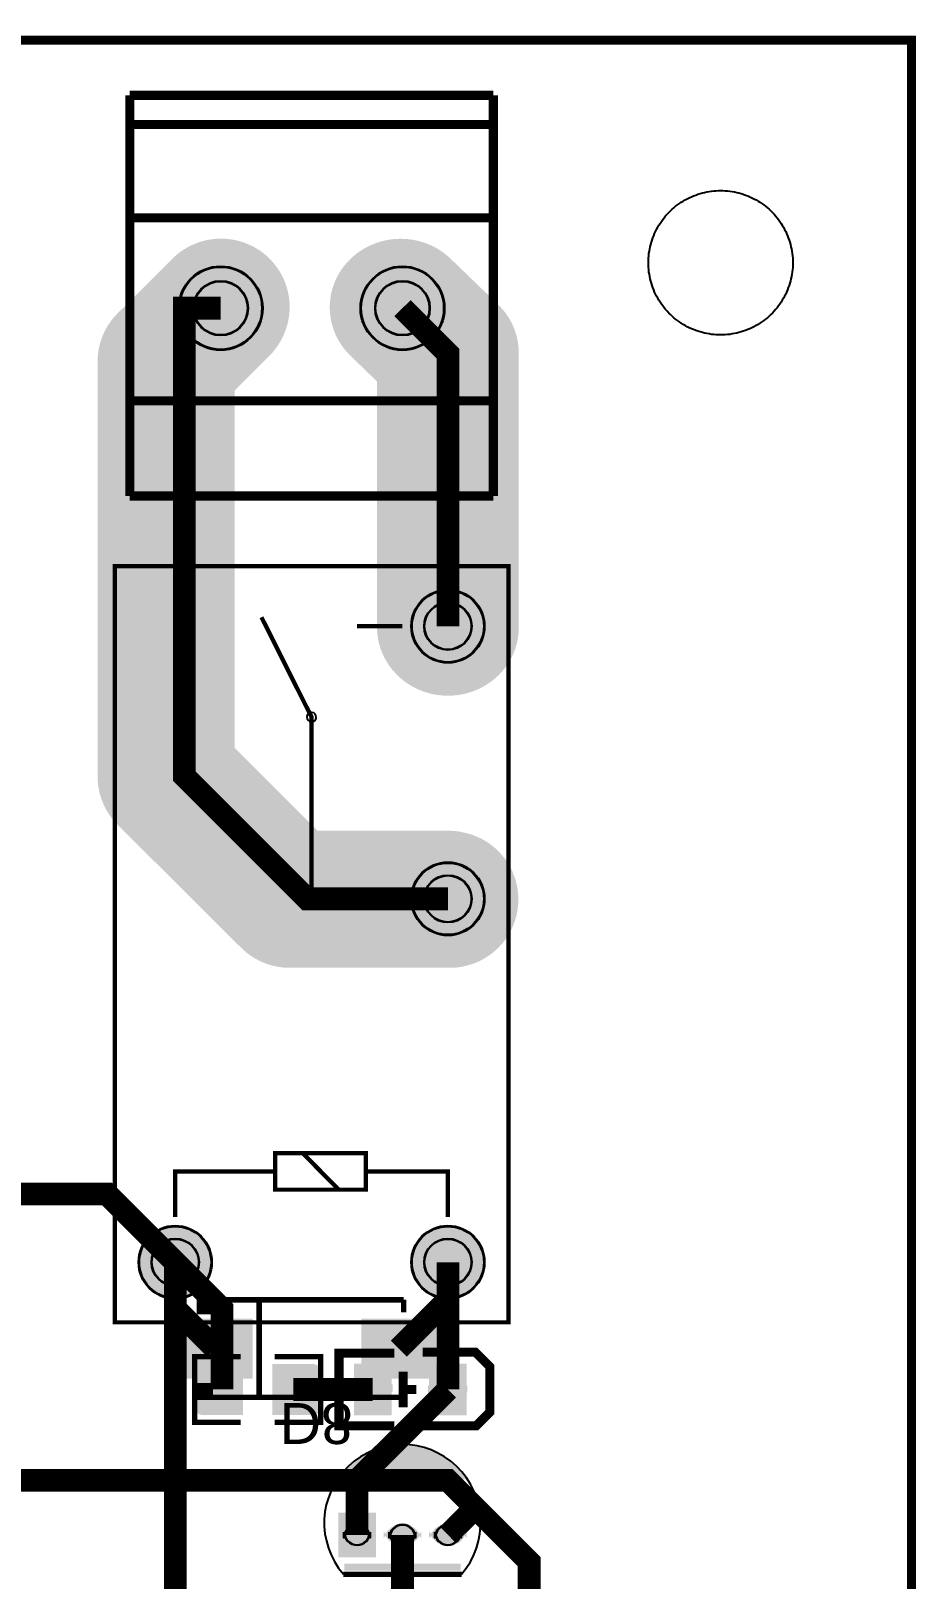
# Model space of a CAD drawing. Extents: x 165 to 5832, y -705 to 3005.
# Drawn here: x 4691 to 5665, y 1301 to 3005 of the extents above; entities that cross this region are included whole.
import ezdxf

# ---------------------------------------------------------------- set-up
doc = ezdxf.new("R2010")
doc.units = 9
for name, color, linetype, true_color in [('BoardOutLine', 7, 'Continuous', 0xff00ff), ('BottomLayer', 7, 'Continuous', 0x0000ff), ('BottomPasteMaskLayer', 7, 'Continuous', 0x800000), ('BottomSilkLayer', 7, 'Continuous', 0x66cc33), ('BottomSolderMaskLayer', 7, 'Continuous', 0xaa00ff), ('Document', 7, 'Continuous', 0xffffff), ('Multi-Layer', 7, 'Continuous', 0xc0c0c0), ('TopLayer', 7, 'Continuous', 0xff0000), ('TopPasteMaskLayer', 7, 'Continuous', 0x808080), ('TopSilkLayer', 7, 'Continuous', 0xffcc00), ('TopSolderMaskLayer', 7, 'Continuous', 0x800080)]:
    doc.layers.add(name, color=color, linetype=linetype, true_color=true_color)
doc.styles.get("Standard").update_dxf_attribs({"font": 'arial.ttf'})

msp = doc.modelspace()

# ---------------------------------------------------------------- hatches: boundary and pattern name
at = {"layer": 'BottomLayer'}
for points in [[(5150, 1975), (4975, 1975), (4972.5, 1975), (4970.1, 1975.2), (4967.6, 1975.4), (4965.2, 1975.6), (4962.8, 1976), (4960.4, 1976.4), (4958, 1977), (4955.6, 1977.6), (4953.2, 1978.2), (4950.9, 1979), (4948.6, 1979.8), (4946.3, 1980.7), (4944, 1981.7), (4941.8, 1982.7), (4939.6, 1983.9), (4937.5, 1985), (4935.4, 1986.3), (4933.3, 1987.6), (4931.3, 1989), (4929.3, 1990.5), (4927.4, 1992), (4925.5, 1993.6), (4923.7, 1995.3), (4922, 1997), (4787, 2132), (4785.3, 2133.7), (4783.6, 2135.5), (4782, 2137.4), (4780.5, 2139.3), (4779, 2141.3), (4777.6, 2143.3), (4776.3, 2145.4), (4775, 2147.5), (4773.9, 2149.6), (4772.7, 2151.8), (4771.7, 2154), (4770.7, 2156.3), (4769.8, 2158.6), (4769, 2160.9), (4768.2, 2163.2), (4767.6, 2165.6), (4767, 2168), (4766.4, 2170.4), (4766, 2172.8), (4765.6, 2175.2), (4765.4, 2177.6), (4765.2, 2180.1), (4765, 2182.5), (4765, 2185), (4765, 2640), (4765, 2642.5), (4765.2, 2644.9), (4765.4, 2647.4), (4765.6, 2649.8), (4766, 2652.2), (4766.4, 2654.6), (4767, 2657), (4767.6, 2659.4), (4768.2, 2661.8), (4769, 2664.1), (4769.8, 2666.4), (4770.7, 2668.7), (4771.7, 2671), (4772.7, 2673.2), (4773.9, 2675.4), (4775, 2677.5), (4776.3, 2679.6), (4777.6, 2681.7), (4779, 2683.7), (4780.5, 2685.7), (4782, 2687.6), (4783.6, 2689.5), (4785.3, 2691.3), (4787, 2693), (4847, 2753), (4848.7, 2754.7), (4850.5, 2756.4), (4852.4, 2758), (4854.3, 2759.5), (4856.3, 2761), (4858.3, 2762.4), (4860.4, 2763.7), (4862.5, 2765), (4864.6, 2766.1), (4866.8, 2767.3), (4869, 2768.3), (4871.3, 2769.3), (4873.6, 2770.2), (4875.9, 2771), (4878.2, 2771.8), (4880.6, 2772.4), (4883, 2773), (4885.4, 2773.6), (4887.8, 2774), (4890.2, 2774.4), (4892.6, 2774.6), (4895.1, 2774.8), (4897.5, 2775), (4900, 2775), (4902.5, 2775), (4904.9, 2774.8), (4907.4, 2774.6), (4909.8, 2774.4), (4912.2, 2774), (4914.6, 2773.6), (4917, 2773), (4919.4, 2772.4), (4921.8, 2771.8), (4924.1, 2771), (4926.4, 2770.2), (4928.7, 2769.3), (4931, 2768.3), (4933.2, 2767.3), (4935.4, 2766.1), (4937.5, 2765), (4939.6, 2763.7), (4941.7, 2762.4), (4943.7, 2761), (4945.7, 2759.5), (4947.6, 2758), (4949.5, 2756.4), (4951.3, 2754.7), (4953, 2753), (4954.7, 2751.3), (4956.4, 2749.5), (4958, 2747.6), (4959.5, 2745.7), (4961, 2743.7), (4962.4, 2741.7), (4963.7, 2739.6), (4965, 2737.5), (4966.1, 2735.4), (4967.3, 2733.2), (4968.3, 2731), (4969.3, 2728.7), (4970.2, 2726.4), (4971, 2724.1), (4971.8, 2721.8), (4972.4, 2719.4), (4973, 2717), (4973.6, 2714.6), (4974, 2712.2), (4974.4, 2709.8), (4974.6, 2707.4), (4974.8, 2704.9), (4975, 2702.5), (4975, 2700), (4975, 2697.5), (4974.8, 2695.1), (4974.6, 2692.6), (4974.4, 2690.2), (4974, 2687.8), (4973.6, 2685.4), (4973, 2683), (4972.4, 2680.6), (4971.8, 2678.2), (4971, 2675.9), (4970.2, 2673.6), (4969.3, 2671.3), (4968.3, 2669), (4967.3, 2666.8), (4966.1, 2664.6), (4965, 2662.5), (4963.7, 2660.4), (4962.4, 2658.3), (4961, 2656.3), (4959.5, 2654.3), (4958, 2652.4), (4956.4, 2650.5), (4954.7, 2648.7), (4953, 2647), (4915, 2608.9), (4915, 2216.1), (5006.1, 2125), (5150, 2125), (5152.5, 2125), (5154.9, 2124.8), (5157.4, 2124.6), (5159.8, 2124.4), (5162.2, 2124), (5164.6, 2123.6), (5167, 2123), (5169.4, 2122.4), (5171.8, 2121.8), (5174.1, 2121), (5176.4, 2120.2), (5178.7, 2119.3), (5181, 2118.3), (5183.2, 2117.3), (5185.4, 2116.1), (5187.5, 2115), (5189.6, 2113.7), (5191.7, 2112.4), (5193.7, 2111), (5195.7, 2109.5), (5197.6, 2108), (5199.5, 2106.4), (5201.3, 2104.7), (5203, 2103), (5204.7, 2101.3), (5206.4, 2099.5), (5208, 2097.6), (5209.5, 2095.7), (5211, 2093.7), (5212.4, 2091.7), (5213.7, 2089.6), (5215, 2087.5), (5216.1, 2085.4), (5217.3, 2083.2), (5218.3, 2081), (5219.3, 2078.7), (5220.2, 2076.4), (5221, 2074.1), (5221.8, 2071.8), (5222.4, 2069.4), (5223, 2067), (5223.6, 2064.6), (5224, 2062.2), (5224.4, 2059.8), (5224.6, 2057.4), (5224.8, 2054.9), (5225, 2052.5), (5225, 2050), (5225, 2047.5), (5224.8, 2045.1), (5224.6, 2042.6), (5224.4, 2040.2), (5224, 2037.8), (5223.6, 2035.4), (5223, 2033), (5222.4, 2030.6), (5221.8, 2028.2), (5221, 2025.9), (5220.2, 2023.6), (5219.3, 2021.3), (5218.3, 2019), (5217.3, 2016.8), (5216.1, 2014.6), (5215, 2012.5), (5213.7, 2010.4), (5212.4, 2008.3), (5211, 2006.3), (5209.5, 2004.3), (5208, 2002.4), (5206.4, 2000.5), (5204.7, 1998.7), (5203, 1997), (5201.3, 1995.3), (5199.5, 1993.6), (5197.6, 1992), (5195.7, 1990.5), (5193.7, 1989), (5191.7, 1987.6), (5189.6, 1986.3), (5187.5, 1985), (5185.4, 1983.9), (5183.2, 1982.7), (5181, 1981.7), (5178.7, 1980.7), (5176.4, 1979.8), (5174.1, 1979), (5171.8, 1978.2), (5169.4, 1977.6), (5167, 1977), (5164.6, 1976.4), (5162.2, 1976), (5159.8, 1975.6), (5157.4, 1975.4), (5154.9, 1975.2), (5152.5, 1975), (5150, 1975)], [(5075, 2350), (5075, 2618.9), (5047, 2647), (5045.3, 2648.7), (5043.6, 2650.5), (5042, 2652.4), (5040.5, 2654.3), (5039, 2656.3), (5037.6, 2658.3), (5036.3, 2660.4), (5035, 2662.5), (5033.9, 2664.6), (5032.7, 2666.8), (5031.7, 2669), (5030.7, 2671.3), (5029.8, 2673.6), (5029, 2675.9), (5028.2, 2678.2), (5027.6, 2680.6), (5027, 2683), (5026.4, 2685.4), (5026, 2687.8), (5025.6, 2690.2), (5025.4, 2692.6), (5025.2, 2695.1), (5025, 2697.5), (5025, 2700), (5025, 2702.5), (5025.2, 2704.9), (5025.4, 2707.4), (5025.6, 2709.8), (5026, 2712.2), (5026.4, 2714.6), (5027, 2717), (5027.6, 2719.4), (5028.2, 2721.8), (5029, 2724.1), (5029.8, 2726.4), (5030.7, 2728.7), (5031.7, 2731), (5032.7, 2733.2), (5033.9, 2735.4), (5035, 2737.5), (5036.3, 2739.6), (5037.6, 2741.7), (5039, 2743.7), (5040.5, 2745.7), (5042, 2747.6), (5043.6, 2749.5), (5045.3, 2751.3), (5047, 2753), (5048.7, 2754.7), (5050.5, 2756.4), (5052.4, 2758), (5054.3, 2759.5), (5056.3, 2761), (5058.3, 2762.4), (5060.4, 2763.7), (5062.5, 2765), (5064.6, 2766.1), (5066.8, 2767.3), (5069, 2768.3), (5071.3, 2769.3), (5073.6, 2770.2), (5075.9, 2771), (5078.2, 2771.8), (5080.6, 2772.4), (5083, 2773), (5085.4, 2773.6), (5087.8, 2774), (5090.2, 2774.4), (5092.6, 2774.6), (5095.1, 2774.8), (5097.5, 2775), (5100, 2775), (5102.4, 2775), (5104.9, 2774.8), (5107.3, 2774.6), (5109.8, 2774.4), (5112.2, 2774), (5114.6, 2773.6), (5117, 2773), (5119.4, 2772.4), (5121.8, 2771.8), (5124.1, 2771), (5126.4, 2770.2), (5128.7, 2769.3), (5130.9, 2768.3), (5133.2, 2767.3), (5135.3, 2766.1), (5137.5, 2765), (5139.6, 2763.7), (5141.7, 2762.4), (5143.7, 2761), (5145.7, 2759.5), (5147.6, 2758), (5149.4, 2756.4), (5151.3, 2754.7), (5153, 2753), (5203, 2703), (5204.7, 2701.3), (5206.4, 2699.4), (5208, 2697.6), (5209.5, 2695.7), (5211, 2693.7), (5212.4, 2691.7), (5213.7, 2689.6), (5215, 2687.5), (5216.1, 2685.3), (5217.3, 2683.2), (5218.3, 2680.9), (5219.3, 2678.7), (5220.2, 2676.4), (5221, 2674.1), (5221.8, 2671.8), (5222.4, 2669.4), (5223, 2667), (5223.6, 2664.6), (5224, 2662.2), (5224.4, 2659.8), (5224.6, 2657.3), (5224.8, 2654.9), (5225, 2652.4), (5225, 2650), (5225, 2350), (5225, 2347.5), (5224.8, 2345.1), (5224.6, 2342.6), (5224.4, 2340.2), (5224, 2337.8), (5223.6, 2335.4), (5223, 2333), (5222.4, 2330.6), (5221.8, 2328.2), (5221, 2325.9), (5220.2, 2323.6), (5219.3, 2321.3), (5218.3, 2319), (5217.3, 2316.8), (5216.1, 2314.6), (5215, 2312.5), (5213.7, 2310.4), (5212.4, 2308.3), (5211, 2306.3), (5209.5, 2304.3), (5208, 2302.4), (5206.4, 2300.5), (5204.7, 2298.7), (5203, 2297), (5201.3, 2295.3), (5199.5, 2293.6), (5197.6, 2292), (5195.7, 2290.5), (5193.7, 2289), (5191.7, 2287.6), (5189.6, 2286.3), (5187.5, 2285), (5185.4, 2283.9), (5183.2, 2282.7), (5181, 2281.7), (5178.7, 2280.7), (5176.4, 2279.8), (5174.1, 2279), (5171.8, 2278.2), (5169.4, 2277.6), (5167, 2277), (5164.6, 2276.4), (5162.2, 2276), (5159.8, 2275.6), (5157.4, 2275.4), (5154.9, 2275.2), (5152.5, 2275), (5150, 2275), (5147.5, 2275), (5145.1, 2275.2), (5142.6, 2275.4), (5140.2, 2275.6), (5137.8, 2276), (5135.4, 2276.4), (5133, 2277), (5130.6, 2277.6), (5128.2, 2278.2), (5125.9, 2279), (5123.6, 2279.8), (5121.3, 2280.7), (5119, 2281.7), (5116.8, 2282.7), (5114.6, 2283.9), (5112.5, 2285), (5110.4, 2286.3), (5108.3, 2287.6), (5106.3, 2289), (5104.3, 2290.5), (5102.4, 2292), (5100.5, 2293.6), (5098.7, 2295.3), (5097, 2297), (5095.3, 2298.7), (5093.6, 2300.5), (5092, 2302.4), (5090.5, 2304.3), (5089, 2306.3), (5087.6, 2308.3), (5086.3, 2310.4), (5085, 2312.5), (5083.9, 2314.6), (5082.7, 2316.8), (5081.7, 2319), (5080.7, 2321.3), (5079.8, 2323.6), (5079, 2325.9), (5078.2, 2328.2), (5077.6, 2330.6), (5077, 2333), (5076.4, 2335.4), (5076, 2337.8), (5075.6, 2340.2), (5075.4, 2342.6), (5075.2, 2345.1), (5075, 2347.5), (5075, 2350)], [(4853.7, 1523.1), (4853.7, 1586.9), (4934.3, 1586.9), (4934.3, 1523.1)], [(5136.3, 1523.1), (5136.3, 1586.9), (5055.7, 1586.9), (5055.7, 1523.1)]]:
    msp.add_hatch(color=256, dxfattribs=at).paths.add_polyline_path(points)
at = {"layer": 'BottomPasteMaskLayer'}
for points in [[(5150, 1975), (4975, 1975), (4972.5, 1975), (4970.1, 1975.2), (4967.6, 1975.4), (4965.2, 1975.6), (4962.8, 1976), (4960.4, 1976.4), (4958, 1977), (4955.6, 1977.6), (4953.2, 1978.2), (4950.9, 1979), (4948.6, 1979.8), (4946.3, 1980.7), (4944, 1981.7), (4941.8, 1982.7), (4939.6, 1983.9), (4937.5, 1985), (4935.4, 1986.3), (4933.3, 1987.6), (4931.3, 1989), (4929.3, 1990.5), (4927.4, 1992), (4925.5, 1993.6), (4923.7, 1995.3), (4922, 1997), (4787, 2132), (4785.3, 2133.7), (4783.6, 2135.5), (4782, 2137.4), (4780.5, 2139.3), (4779, 2141.3), (4777.6, 2143.3), (4776.3, 2145.4), (4775, 2147.5), (4773.9, 2149.6), (4772.7, 2151.8), (4771.7, 2154), (4770.7, 2156.3), (4769.8, 2158.6), (4769, 2160.9), (4768.2, 2163.2), (4767.6, 2165.6), (4767, 2168), (4766.4, 2170.4), (4766, 2172.8), (4765.6, 2175.2), (4765.4, 2177.6), (4765.2, 2180.1), (4765, 2182.5), (4765, 2185), (4765, 2640), (4765, 2642.5), (4765.2, 2644.9), (4765.4, 2647.4), (4765.6, 2649.8), (4766, 2652.2), (4766.4, 2654.6), (4767, 2657), (4767.6, 2659.4), (4768.2, 2661.8), (4769, 2664.1), (4769.8, 2666.4), (4770.7, 2668.7), (4771.7, 2671), (4772.7, 2673.2), (4773.9, 2675.4), (4775, 2677.5), (4776.3, 2679.6), (4777.6, 2681.7), (4779, 2683.7), (4780.5, 2685.7), (4782, 2687.6), (4783.6, 2689.5), (4785.3, 2691.3), (4787, 2693), (4847, 2753), (4848.7, 2754.7), (4850.5, 2756.4), (4852.4, 2758), (4854.3, 2759.5), (4856.3, 2761), (4858.3, 2762.4), (4860.4, 2763.7), (4862.5, 2765), (4864.6, 2766.1), (4866.8, 2767.3), (4869, 2768.3), (4871.3, 2769.3), (4873.6, 2770.2), (4875.9, 2771), (4878.2, 2771.8), (4880.6, 2772.4), (4883, 2773), (4885.4, 2773.6), (4887.8, 2774), (4890.2, 2774.4), (4892.6, 2774.6), (4895.1, 2774.8), (4897.5, 2775), (4900, 2775), (4902.5, 2775), (4904.9, 2774.8), (4907.4, 2774.6), (4909.8, 2774.4), (4912.2, 2774), (4914.6, 2773.6), (4917, 2773), (4919.4, 2772.4), (4921.8, 2771.8), (4924.1, 2771), (4926.4, 2770.2), (4928.7, 2769.3), (4931, 2768.3), (4933.2, 2767.3), (4935.4, 2766.1), (4937.5, 2765), (4939.6, 2763.7), (4941.7, 2762.4), (4943.7, 2761), (4945.7, 2759.5), (4947.6, 2758), (4949.5, 2756.4), (4951.3, 2754.7), (4953, 2753), (4954.7, 2751.3), (4956.4, 2749.5), (4958, 2747.6), (4959.5, 2745.7), (4961, 2743.7), (4962.4, 2741.7), (4963.7, 2739.6), (4965, 2737.5), (4966.1, 2735.4), (4967.3, 2733.2), (4968.3, 2731), (4969.3, 2728.7), (4970.2, 2726.4), (4971, 2724.1), (4971.8, 2721.8), (4972.4, 2719.4), (4973, 2717), (4973.6, 2714.6), (4974, 2712.2), (4974.4, 2709.8), (4974.6, 2707.4), (4974.8, 2704.9), (4975, 2702.5), (4975, 2700), (4975, 2697.5), (4974.8, 2695.1), (4974.6, 2692.6), (4974.4, 2690.2), (4974, 2687.8), (4973.6, 2685.4), (4973, 2683), (4972.4, 2680.6), (4971.8, 2678.2), (4971, 2675.9), (4970.2, 2673.6), (4969.3, 2671.3), (4968.3, 2669), (4967.3, 2666.8), (4966.1, 2664.6), (4965, 2662.5), (4963.7, 2660.4), (4962.4, 2658.3), (4961, 2656.3), (4959.5, 2654.3), (4958, 2652.4), (4956.4, 2650.5), (4954.7, 2648.7), (4953, 2647), (4915, 2608.9), (4915, 2216.1), (5006.1, 2125), (5150, 2125), (5152.5, 2125), (5154.9, 2124.8), (5157.4, 2124.6), (5159.8, 2124.4), (5162.2, 2124), (5164.6, 2123.6), (5167, 2123), (5169.4, 2122.4), (5171.8, 2121.8), (5174.1, 2121), (5176.4, 2120.2), (5178.7, 2119.3), (5181, 2118.3), (5183.2, 2117.3), (5185.4, 2116.1), (5187.5, 2115), (5189.6, 2113.7), (5191.7, 2112.4), (5193.7, 2111), (5195.7, 2109.5), (5197.6, 2108), (5199.5, 2106.4), (5201.3, 2104.7), (5203, 2103), (5204.7, 2101.3), (5206.4, 2099.5), (5208, 2097.6), (5209.5, 2095.7), (5211, 2093.7), (5212.4, 2091.7), (5213.7, 2089.6), (5215, 2087.5), (5216.1, 2085.4), (5217.3, 2083.2), (5218.3, 2081), (5219.3, 2078.7), (5220.2, 2076.4), (5221, 2074.1), (5221.8, 2071.8), (5222.4, 2069.4), (5223, 2067), (5223.6, 2064.6), (5224, 2062.2), (5224.4, 2059.8), (5224.6, 2057.4), (5224.8, 2054.9), (5225, 2052.5), (5225, 2050), (5225, 2047.5), (5224.8, 2045.1), (5224.6, 2042.6), (5224.4, 2040.2), (5224, 2037.8), (5223.6, 2035.4), (5223, 2033), (5222.4, 2030.6), (5221.8, 2028.2), (5221, 2025.9), (5220.2, 2023.6), (5219.3, 2021.3), (5218.3, 2019), (5217.3, 2016.8), (5216.1, 2014.6), (5215, 2012.5), (5213.7, 2010.4), (5212.4, 2008.3), (5211, 2006.3), (5209.5, 2004.3), (5208, 2002.4), (5206.4, 2000.5), (5204.7, 1998.7), (5203, 1997), (5201.3, 1995.3), (5199.5, 1993.6), (5197.6, 1992), (5195.7, 1990.5), (5193.7, 1989), (5191.7, 1987.6), (5189.6, 1986.3), (5187.5, 1985), (5185.4, 1983.9), (5183.2, 1982.7), (5181, 1981.7), (5178.7, 1980.7), (5176.4, 1979.8), (5174.1, 1979), (5171.8, 1978.2), (5169.4, 1977.6), (5167, 1977), (5164.6, 1976.4), (5162.2, 1976), (5159.8, 1975.6), (5157.4, 1975.4), (5154.9, 1975.2), (5152.5, 1975), (5150, 1975)], [(5075, 2350), (5075, 2618.9), (5047, 2647), (5045.3, 2648.7), (5043.6, 2650.5), (5042, 2652.4), (5040.5, 2654.3), (5039, 2656.3), (5037.6, 2658.3), (5036.3, 2660.4), (5035, 2662.5), (5033.9, 2664.6), (5032.7, 2666.8), (5031.7, 2669), (5030.7, 2671.3), (5029.8, 2673.6), (5029, 2675.9), (5028.2, 2678.2), (5027.6, 2680.6), (5027, 2683), (5026.4, 2685.4), (5026, 2687.8), (5025.6, 2690.2), (5025.4, 2692.6), (5025.2, 2695.1), (5025, 2697.5), (5025, 2700), (5025, 2702.5), (5025.2, 2704.9), (5025.4, 2707.4), (5025.6, 2709.8), (5026, 2712.2), (5026.4, 2714.6), (5027, 2717), (5027.6, 2719.4), (5028.2, 2721.8), (5029, 2724.1), (5029.8, 2726.4), (5030.7, 2728.7), (5031.7, 2731), (5032.7, 2733.2), (5033.9, 2735.4), (5035, 2737.5), (5036.3, 2739.6), (5037.6, 2741.7), (5039, 2743.7), (5040.5, 2745.7), (5042, 2747.6), (5043.6, 2749.5), (5045.3, 2751.3), (5047, 2753), (5048.7, 2754.7), (5050.5, 2756.4), (5052.4, 2758), (5054.3, 2759.5), (5056.3, 2761), (5058.3, 2762.4), (5060.4, 2763.7), (5062.5, 2765), (5064.6, 2766.1), (5066.8, 2767.3), (5069, 2768.3), (5071.3, 2769.3), (5073.6, 2770.2), (5075.9, 2771), (5078.2, 2771.8), (5080.6, 2772.4), (5083, 2773), (5085.4, 2773.6), (5087.8, 2774), (5090.2, 2774.4), (5092.6, 2774.6), (5095.1, 2774.8), (5097.5, 2775), (5100, 2775), (5102.4, 2775), (5104.9, 2774.8), (5107.3, 2774.6), (5109.8, 2774.4), (5112.2, 2774), (5114.6, 2773.6), (5117, 2773), (5119.4, 2772.4), (5121.8, 2771.8), (5124.1, 2771), (5126.4, 2770.2), (5128.7, 2769.3), (5130.9, 2768.3), (5133.2, 2767.3), (5135.3, 2766.1), (5137.5, 2765), (5139.6, 2763.7), (5141.7, 2762.4), (5143.7, 2761), (5145.7, 2759.5), (5147.6, 2758), (5149.4, 2756.4), (5151.3, 2754.7), (5153, 2753), (5203, 2703), (5204.7, 2701.3), (5206.4, 2699.4), (5208, 2697.6), (5209.5, 2695.7), (5211, 2693.7), (5212.4, 2691.7), (5213.7, 2689.6), (5215, 2687.5), (5216.1, 2685.3), (5217.3, 2683.2), (5218.3, 2680.9), (5219.3, 2678.7), (5220.2, 2676.4), (5221, 2674.1), (5221.8, 2671.8), (5222.4, 2669.4), (5223, 2667), (5223.6, 2664.6), (5224, 2662.2), (5224.4, 2659.8), (5224.6, 2657.3), (5224.8, 2654.9), (5225, 2652.4), (5225, 2650), (5225, 2350), (5225, 2347.5), (5224.8, 2345.1), (5224.6, 2342.6), (5224.4, 2340.2), (5224, 2337.8), (5223.6, 2335.4), (5223, 2333), (5222.4, 2330.6), (5221.8, 2328.2), (5221, 2325.9), (5220.2, 2323.6), (5219.3, 2321.3), (5218.3, 2319), (5217.3, 2316.8), (5216.1, 2314.6), (5215, 2312.5), (5213.7, 2310.4), (5212.4, 2308.3), (5211, 2306.3), (5209.5, 2304.3), (5208, 2302.4), (5206.4, 2300.5), (5204.7, 2298.7), (5203, 2297), (5201.3, 2295.3), (5199.5, 2293.6), (5197.6, 2292), (5195.7, 2290.5), (5193.7, 2289), (5191.7, 2287.6), (5189.6, 2286.3), (5187.5, 2285), (5185.4, 2283.9), (5183.2, 2282.7), (5181, 2281.7), (5178.7, 2280.7), (5176.4, 2279.8), (5174.1, 2279), (5171.8, 2278.2), (5169.4, 2277.6), (5167, 2277), (5164.6, 2276.4), (5162.2, 2276), (5159.8, 2275.6), (5157.4, 2275.4), (5154.9, 2275.2), (5152.5, 2275), (5150, 2275), (5147.5, 2275), (5145.1, 2275.2), (5142.6, 2275.4), (5140.2, 2275.6), (5137.8, 2276), (5135.4, 2276.4), (5133, 2277), (5130.6, 2277.6), (5128.2, 2278.2), (5125.9, 2279), (5123.6, 2279.8), (5121.3, 2280.7), (5119, 2281.7), (5116.8, 2282.7), (5114.6, 2283.9), (5112.5, 2285), (5110.4, 2286.3), (5108.3, 2287.6), (5106.3, 2289), (5104.3, 2290.5), (5102.4, 2292), (5100.5, 2293.6), (5098.7, 2295.3), (5097, 2297), (5095.3, 2298.7), (5093.6, 2300.5), (5092, 2302.4), (5090.5, 2304.3), (5089, 2306.3), (5087.6, 2308.3), (5086.3, 2310.4), (5085, 2312.5), (5083.9, 2314.6), (5082.7, 2316.8), (5081.7, 2319), (5080.7, 2321.3), (5079.8, 2323.6), (5079, 2325.9), (5078.2, 2328.2), (5077.6, 2330.6), (5077, 2333), (5076.4, 2335.4), (5076, 2337.8), (5075.6, 2340.2), (5075.4, 2342.6), (5075.2, 2345.1), (5075, 2347.5), (5075, 2350)], [(4853.7, 1523.1), (4853.7, 1586.9), (4934.3, 1586.9), (4934.3, 1523.1)], [(5136.3, 1523.1), (5136.3, 1586.9), (5055.7, 1586.9), (5055.7, 1523.1)]]:
    msp.add_hatch(color=256, dxfattribs=at).paths.add_polyline_path(points)
at = {"layer": 'BottomSilkLayer'}
for points in [[(4891.7, 1611.7), (4891.7, 1592.9), (4873.7, 1592.9), (4873.7, 1611.7)], [(4891.7, 1498.3), (4891.7, 1517.1), (4873.7, 1517.1), (4873.7, 1498.3)]]:
    msp.add_hatch(color=256, dxfattribs=at).paths.add_polyline_path(points)
at = {"layer": 'BottomSolderMaskLayer'}
for points in [[(5152, 1974.1), (4975.9, 1974.1), (4973.4, 1974.1), (4970.9, 1974.2), (4968.5, 1974.4), (4966, 1974.7), (4963.6, 1975.1), (4961.1, 1975.5), (4958.7, 1976.1), (4956.3, 1976.7), (4954, 1977.3), (4951.6, 1978.1), (4949.3, 1978.9), (4947, 1979.8), (4944.7, 1980.8), (4942.5, 1981.8), (4940.3, 1983), (4938.1, 1984.2), (4936, 1985.4), (4933.9, 1986.8), (4931.9, 1988.2), (4929.9, 1989.6), (4928, 1991.2), (4926.1, 1992.8), (4924.3, 1994.4), (4922.5, 1996.1), (4786.6, 2131.5), (4784.9, 2133.3), (4783.2, 2135.1), (4781.6, 2137), (4780.1, 2138.9), (4778.6, 2140.9), (4777.2, 2142.9), (4775.9, 2145), (4774.6, 2147.1), (4773.4, 2149.3), (4772.3, 2151.5), (4771.2, 2153.7), (4770.3, 2155.9), (4769.4, 2158.2), (4768.5, 2160.6), (4767.8, 2162.9), (4767.1, 2165.3), (4766.5, 2167.6), (4766, 2170.1), (4765.5, 2172.5), (4765.2, 2174.9), (4764.9, 2177.4), (4764.7, 2179.8), (4764.6, 2182.3), (4764.5, 2184.7), (4764.5, 2641.1), (4764.6, 2643.6), (4764.7, 2646.1), (4764.9, 2648.5), (4765.2, 2651), (4765.5, 2653.4), (4766, 2655.8), (4766.5, 2658.2), (4767.1, 2660.6), (4767.8, 2663), (4768.5, 2665.3), (4769.4, 2667.6), (4770.3, 2669.9), (4771.2, 2672.2), (4772.3, 2674.4), (4773.4, 2676.6), (4774.6, 2678.7), (4775.9, 2680.9), (4777.2, 2682.9), (4778.6, 2685), (4780.1, 2686.9), (4781.6, 2688.9), (4783.2, 2690.7), (4784.9, 2692.6), (4786.6, 2694.3), (4847, 2754.5), (4848.8, 2756.2), (4850.6, 2757.9), (4852.5, 2759.5), (4854.4, 2761), (4856.4, 2762.5), (4858.5, 2763.9), (4860.5, 2765.2), (4862.6, 2766.5), (4864.8, 2767.7), (4867, 2768.8), (4869.2, 2769.8), (4871.5, 2770.8), (4873.8, 2771.7), (4876.1, 2772.6), (4878.5, 2773.3), (4880.9, 2774), (4883.2, 2774.6), (4885.7, 2775.1), (4888.1, 2775.5), (4890.5, 2775.9), (4893, 2776.2), (4895.5, 2776.4), (4897.9, 2776.5), (4900.4, 2776.5), (4902.9, 2776.5), (4905.3, 2776.4), (4907.8, 2776.2), (4910.2, 2775.9), (4912.7, 2775.5), (4915.1, 2775.1), (4917.5, 2774.6), (4919.9, 2774), (4922.3, 2773.3), (4924.7, 2772.6), (4927, 2771.7), (4929.3, 2770.8), (4931.5, 2769.8), (4933.8, 2768.8), (4936, 2767.7), (4938.1, 2766.5), (4940.2, 2765.2), (4942.3, 2763.9), (4944.4, 2762.5), (4946.3, 2761), (4948.3, 2759.5), (4950.2, 2757.9), (4952, 2756.2), (4953.8, 2754.5), (4955.5, 2752.7), (4957.1, 2750.9), (4958.7, 2749), (4960.3, 2747.1), (4961.7, 2745.1), (4963.1, 2743.1), (4964.5, 2741), (4965.8, 2738.9), (4967, 2736.8), (4968.1, 2734.6), (4969.1, 2732.4), (4970.1, 2730.1), (4971, 2727.8), (4971.9, 2725.5), (4972.6, 2723.2), (4973.3, 2720.8), (4973.9, 2718.4), (4974.4, 2716), (4974.9, 2713.6), (4975.2, 2711.1), (4975.5, 2708.7), (4975.7, 2706.2), (4975.8, 2703.8), (4975.9, 2701.3), (4975.8, 2698.9), (4975.7, 2696.4), (4975.5, 2693.9), (4975.2, 2691.5), (4974.9, 2689.1), (4974.4, 2686.6), (4973.9, 2684.2), (4973.3, 2681.8), (4972.6, 2679.5), (4971.9, 2677.1), (4971, 2674.8), (4970.1, 2672.5), (4969.1, 2670.3), (4968.1, 2668), (4967, 2665.9), (4965.8, 2663.7), (4964.5, 2661.6), (4963.1, 2659.5), (4961.7, 2657.5), (4960.3, 2655.5), (4958.7, 2653.6), (4957.1, 2651.7), (4955.5, 2649.9), (4953.8, 2648.1), (4915.5, 2610), (4915.5, 2215.9), (5007.1, 2124.5), (5152, 2124.5), (5154.5, 2124.5), (5156.9, 2124.4), (5159.4, 2124.2), (5161.9, 2123.9), (5164.3, 2123.5), (5166.7, 2123.1), (5169.1, 2122.6), (5171.5, 2122), (5173.9, 2121.3), (5176.3, 2120.6), (5178.6, 2119.7), (5180.9, 2118.8), (5183.2, 2117.8), (5185.4, 2116.8), (5187.6, 2115.7), (5189.7, 2114.5), (5191.9, 2113.2), (5193.9, 2111.9), (5196, 2110.5), (5198, 2109), (5199.9, 2107.5), (5201.8, 2105.9), (5203.6, 2104.2), (5205.4, 2102.5), (5207.1, 2100.7), (5208.8, 2098.9), (5210.4, 2097), (5211.9, 2095.1), (5213.4, 2093.1), (5214.8, 2091.1), (5216.1, 2089), (5217.4, 2086.9), (5218.6, 2084.8), (5219.7, 2082.6), (5220.8, 2080.4), (5221.7, 2078.1), (5222.6, 2075.8), (5223.5, 2073.5), (5224.2, 2071.2), (5224.9, 2068.8), (5225.5, 2066.4), (5226, 2064), (5226.5, 2061.6), (5226.8, 2059.1), (5227.1, 2056.7), (5227.3, 2054.2), (5227.4, 2051.8), (5227.5, 2049.3), (5227.4, 2046.9), (5227.3, 2044.4), (5227.1, 2041.9), (5226.8, 2039.5), (5226.5, 2037.1), (5226, 2034.6), (5225.5, 2032.2), (5224.9, 2029.8), (5224.2, 2027.5), (5223.5, 2025.1), (5222.6, 2022.8), (5221.7, 2020.5), (5220.8, 2018.3), (5219.7, 2016), (5218.6, 2013.9), (5217.4, 2011.7), (5216.1, 2009.6), (5214.8, 2007.5), (5213.4, 2005.5), (5211.9, 2003.5), (5210.4, 2001.6), (5208.8, 1999.7), (5207.1, 1997.9), (5205.4, 1996.1), (5203.6, 1994.4), (5201.8, 1992.8), (5199.9, 1991.2), (5198, 1989.6), (5196, 1988.2), (5193.9, 1986.8), (5191.9, 1985.4), (5189.7, 1984.2), (5187.6, 1983), (5185.4, 1981.8), (5183.2, 1980.8), (5180.9, 1979.8), (5178.6, 1978.9), (5176.3, 1978.1), (5173.9, 1977.3), (5171.5, 1976.7), (5169.1, 1976.1), (5166.7, 1975.5), (5164.3, 1975.1), (5161.9, 1974.7), (5159.4, 1974.4), (5156.9, 1974.2), (5154.5, 1974.1), (5152, 1974.1)], [(5072, 2348.9), (5072, 2619.4), (5042.8, 2647.6), (5041.1, 2649.4), (5039.4, 2651.2), (5037.7, 2653.1), (5036.1, 2655), (5034.6, 2657), (5033.1, 2659), (5031.8, 2661.1), (5030.4, 2663.2), (5029.2, 2665.4), (5028, 2667.6), (5026.9, 2669.8), (5025.9, 2672.1), (5025, 2674.4), (5024.1, 2676.7), (5023.4, 2679), (5022.7, 2681.4), (5022, 2683.8), (5021.5, 2686.2), (5021, 2688.7), (5020.7, 2691.1), (5020.4, 2693.5), (5020.2, 2696), (5020, 2698.5), (5020, 2700.9), (5020, 2703.4), (5020.2, 2705.9), (5020.4, 2708.3), (5020.7, 2710.8), (5021, 2713.2), (5021.5, 2715.7), (5022, 2718.1), (5022.7, 2720.5), (5023.4, 2722.8), (5024.1, 2725.2), (5025, 2727.5), (5025.9, 2729.8), (5026.9, 2732.1), (5028, 2734.3), (5029.2, 2736.5), (5030.4, 2738.7), (5031.8, 2740.8), (5033.1, 2742.8), (5034.6, 2744.9), (5036.1, 2746.9), (5037.7, 2748.8), (5039.4, 2750.7), (5041.1, 2752.5), (5042.8, 2754.3), (5044.7, 2756), (5046.6, 2757.7), (5048.5, 2759.2), (5050.5, 2760.8), (5052.6, 2762.3), (5054.7, 2763.7), (5056.8, 2765), (5059, 2766.3), (5061.2, 2767.5), (5063.5, 2768.6), (5065.8, 2769.6), (5068.1, 2770.6), (5070.5, 2771.5), (5072.9, 2772.4), (5075.4, 2773.1), (5077.8, 2773.8), (5080.3, 2774.4), (5082.8, 2774.9), (5085.3, 2775.4), (5087.8, 2775.7), (5090.3, 2776), (5092.9, 2776.2), (5095.4, 2776.3), (5098, 2776.4), (5100.5, 2776.3), (5103.1, 2776.2), (5105.6, 2776), (5108.2, 2775.7), (5110.7, 2775.4), (5113.2, 2774.9), (5115.7, 2774.4), (5118.2, 2773.8), (5120.6, 2773.1), (5123.1, 2772.4), (5125.5, 2771.5), (5127.8, 2770.6), (5130.2, 2769.6), (5132.5, 2768.6), (5134.8, 2767.5), (5137, 2766.3), (5139.2, 2765), (5141.3, 2763.7), (5143.4, 2762.3), (5145.5, 2760.8), (5147.5, 2759.2), (5149.4, 2757.7), (5151.3, 2756), (5153.1, 2754.3), (5205.2, 2704), (5206.9, 2702.2), (5208.6, 2700.4), (5210.3, 2698.5), (5211.9, 2696.6), (5213.4, 2694.6), (5214.9, 2692.6), (5216.2, 2690.5), (5217.5, 2688.4), (5218.8, 2686.2), (5220, 2684), (5221, 2681.8), (5222.1, 2679.5), (5223, 2677.2), (5223.9, 2674.9), (5224.6, 2672.5), (5225.3, 2670.2), (5226, 2667.8), (5226.5, 2665.4), (5227, 2662.9), (5227.3, 2660.5), (5227.6, 2658), (5227.8, 2655.6), (5228, 2653.1), (5228, 2650.7), (5228, 2348.9), (5228, 2346.5), (5227.8, 2344), (5227.6, 2341.5), (5227.3, 2339.1), (5227, 2336.7), (5226.5, 2334.2), (5226, 2331.8), (5225.3, 2329.4), (5224.6, 2327), (5223.9, 2324.7), (5223, 2322.4), (5222.1, 2320.1), (5221, 2317.8), (5220, 2315.6), (5218.8, 2313.4), (5217.5, 2311.2), (5216.2, 2309.1), (5214.9, 2307), (5213.4, 2305), (5211.9, 2303), (5210.3, 2301.1), (5208.6, 2299.2), (5206.9, 2297.4), (5205.2, 2295.6), (5203.3, 2293.9), (5201.4, 2292.2), (5199.5, 2290.6), (5197.5, 2289.1), (5195.4, 2287.6), (5193.3, 2286.2), (5191.2, 2284.9), (5189, 2283.6), (5186.8, 2282.4), (5184.5, 2281.3), (5182.2, 2280.2), (5179.8, 2279.3), (5177.5, 2278.3), (5175.1, 2277.5), (5172.6, 2276.8), (5170.2, 2276.1), (5167.7, 2275.5), (5165.2, 2275), (5162.7, 2274.5), (5160.2, 2274.2), (5157.6, 2273.9), (5155.1, 2273.7), (5152.6, 2273.6), (5150, 2273.5), (5147.4, 2273.6), (5144.9, 2273.7), (5142.4, 2273.9), (5139.8, 2274.2), (5137.3, 2274.5), (5134.8, 2275), (5132.3, 2275.5), (5129.8, 2276.1), (5127.4, 2276.8), (5124.9, 2277.5), (5122.5, 2278.3), (5120.2, 2279.3), (5117.8, 2280.2), (5115.5, 2281.3), (5113.2, 2282.4), (5111, 2283.6), (5108.8, 2284.9), (5106.7, 2286.2), (5104.6, 2287.6), (5102.5, 2289.1), (5100.5, 2290.6), (5098.6, 2292.2), (5096.7, 2293.9), (5094.8, 2295.6), (5093.1, 2297.4), (5091.4, 2299.2), (5089.7, 2301.1), (5088.1, 2303), (5086.6, 2305), (5085.1, 2307), (5083.8, 2309.1), (5082.5, 2311.2), (5081.2, 2313.4), (5080, 2315.6), (5079, 2317.8), (5077.9, 2320.1), (5077, 2322.4), (5076.1, 2324.7), (5075.4, 2327), (5074.7, 2329.4), (5074, 2331.8), (5073.5, 2334.2), (5073, 2336.7), (5072.7, 2339.1), (5072.4, 2341.5), (5072.2, 2344), (5072, 2346.5), (5072, 2348.9)], [(4853.7, 2700, 1), (4946.3, 2700, 1)], [(5053.7, 2700, 1), (5146.3, 2700, 1)], [(5109.6, 2350, 1), (5190.4, 2350, 1)], [(5109.6, 2050, 1), (5190.4, 2050, 1)], [(4809.6, 1650, 1), (4890.4, 1650, 1)], [(5109.6, 1650, 1), (5190.4, 1650, 1)], [(4852.7, 1522.1), (4852.7, 1587.9), (4935.3, 1587.9), (4935.3, 1522.1)], [(5137.3, 1522.1), (5137.3, 1587.9), (5054.7, 1587.9), (5054.7, 1522.1)], [(5029.3, 1374.6), (5070.7, 1374.6), (5070.7, 1325.4), (5029.3, 1325.4)], [(5120.7, 1354.1, -0.785398), (5079.3, 1354.1), (5079.3, 1345.9, -0.785398), (5120.7, 1345.9)], [(5170.7, 1354.1, -0.785398), (5129.3, 1354.1), (5129.3, 1345.9, -0.785398), (5170.7, 1345.9)]]:
    msp.add_hatch(color=256, dxfattribs=at).paths.add_polyline_path(points)
at = {"layer": 'Document'}
for points in [[(5079.3, 1580.3), (5079.3, 1529.7), (5071.7, 1529.7), (5071.7, 1580.3)], [(4899.3, 1558.8), (4899.3, 1551.2), (4929.7, 1551.2), (4929.7, 1558.8)], [(5090.7, 1558.8), (5090.7, 1551.2), (5060.3, 1551.2), (5060.3, 1558.8)], [(5071.6, 1531.9), (5071.6, 1488.6), (5063.7, 1488.6), (5063.7, 1531.9)], [(5089.2, 1507.7), (5045.9, 1507.7), (5045.9, 1515.5), (5089.2, 1515.5)], [(5128.1, 1514.3), (5171.4, 1514.3), (5171.4, 1506.4), (5128.1, 1506.4)], [(5171.9, 1411), (5170.3, 1413.2), (5168.7, 1415.3), (5167, 1417.4), (5165.2, 1419.4), (5163.4, 1421.4), (5161.5, 1423.3), (5159.6, 1425.1), (5157.6, 1426.9), (5155.5, 1428.6), (5153.5, 1430.3), (5151.3, 1431.9), (5149.1, 1433.4), (5146.9, 1434.9), (5144.6, 1436.3), (5142.3, 1437.6), (5139.9, 1438.9), (5137.5, 1440), (5135.1, 1441.1), (5132.6, 1442.2), (5130.1, 1443.1), (5127.6, 1444), (5125, 1444.8), (5122.5, 1445.5), (5119.9, 1446.2), (5117.3, 1446.8), (5114.6, 1447.2), (5112, 1447.6), (5109.3, 1448), (5106.7, 1448.2), (5104, 1448.4), (5101.3, 1448.5), (5098.7, 1448.5), (5096, 1448.4), (5093.3, 1448.2), (5090.7, 1448), (5088, 1447.6), (5085.4, 1447.2), (5082.7, 1446.8), (5080.1, 1446.2), (5077.5, 1445.5), (5075, 1444.8), (5072.4, 1444), (5069.9, 1443.1), (5067.4, 1442.2), (5064.9, 1441.1), (5062.5, 1440), (5060.1, 1438.9), (5057.7, 1437.6), (5055.4, 1436.3), (5053.1, 1434.9), (5050.9, 1433.4), (5048.7, 1431.9), (5046.5, 1430.3), (5044.5, 1428.6), (5042.4, 1426.9), (5040.4, 1425.1), (5038.5, 1423.3), (5036.6, 1421.4), (5034.8, 1419.4), (5033, 1417.4), (5031.3, 1415.3), (5029.7, 1413.2), (5028.1, 1411)], [(5036, 1318.5), (5036, 1310.6), (5164, 1310.6), (5164, 1318.5)]]:
    msp.add_hatch(color=256, dxfattribs=at).paths.add_polyline_path(points)
at = {"layer": 'Multi-Layer'}
for points in [[(4854.7, 2700, 1), (4945.3, 2700, 1)], [(5054.7, 2700, 1), (5145.3, 2700, 1)], [(5110.6, 2350, 1), (5189.4, 2350, 1)], [(5110.6, 2050, 1), (5189.4, 2050, 1)], [(4810.6, 1650, 1), (4889.4, 1650, 1)], [(5110.6, 1650, 1), (5189.4, 1650, 1)], [(5030.3, 1373.6), (5069.7, 1373.6), (5069.7, 1326.4), (5030.3, 1326.4)], [(5119.7, 1353.9, -0.785398), (5080.3, 1353.9), (5080.3, 1346.1, -0.785398), (5119.7, 1346.1)], [(5169.7, 1353.9, -0.785398), (5130.3, 1353.9), (5130.3, 1346.1, -0.785398), (5169.7, 1346.1)]]:
    msp.add_hatch(color=256, dxfattribs=at).paths.add_polyline_path(points)
at = {"layer": 'TopLayer'}
for points in [[(4923.6, 1537.1), (4923.6, 1482.9), (4879, 1482.9), (4879, 1537.1)], [(4957.7, 1537.1), (4957.7, 1482.9), (5002.3, 1482.9), (5002.3, 1537.1)], [(5047.6, 1537.6), (5087, 1537.6), (5087, 1482.4), (5047.6, 1482.4)], [(5130.3, 1537.6), (5169.7, 1537.6), (5169.7, 1482.4), (5130.3, 1482.4)]]:
    msp.add_hatch(color=256, dxfattribs=at).paths.add_polyline_path(points)
at = {"layer": 'TopPasteMaskLayer'}
for points in [[(4922.9, 1535.2), (4922.9, 1518.7), (4905.4, 1518.7), (4905.4, 1500.9), (4922.7, 1500.9), (4922.9, 1484.8), (4920.9, 1482.8), (4875.7, 1482.8), (4873.7, 1484.8), (4873.7, 1535.2), (4875.7, 1537.2), (4920.9, 1537.2)], [(5007.6, 1535.2), (5007.6, 1484.8), (5005.6, 1482.8), (4960.3, 1482.8), (4958.3, 1484.8), (4958.1, 1500.9), (4975.9, 1500.9), (4975.9, 1518.7), (4958.5, 1518.7), (4958.3, 1535.2), (4960.3, 1537.2), (5005.6, 1537.2)], [(5047.6, 1537.6), (5087, 1537.6), (5087, 1482.4), (5047.6, 1482.4)], [(5130.3, 1537.6), (5169.7, 1537.6), (5169.7, 1482.4), (5130.3, 1482.4)]]:
    msp.add_hatch(color=256, dxfattribs=at).paths.add_polyline_path(points)
at = {"layer": 'TopSolderMaskLayer'}
for points in [[(4853.7, 2700, 1), (4946.3, 2700, 1)], [(5053.7, 2700, 1), (5146.3, 2700, 1)], [(5109.6, 2350, 1), (5190.4, 2350, 1)], [(5109.6, 2050, 1), (5190.4, 2050, 1)], [(4809.6, 1650, 1), (4890.4, 1650, 1)], [(5109.6, 1650, 1), (5190.4, 1650, 1)], [(4924.6, 1538.1), (4924.6, 1481.9), (4878, 1481.9), (4878, 1538.1)], [(4956.7, 1538.1), (4956.7, 1481.9), (5003.3, 1481.9), (5003.3, 1538.1)], [(5046.6, 1538.5), (5088, 1538.5), (5088, 1481.5), (5046.6, 1481.5)], [(5129.3, 1538.5), (5170.7, 1538.5), (5170.7, 1481.5), (5129.3, 1481.5)], [(5029.3, 1374.6), (5070.7, 1374.6), (5070.7, 1325.4), (5029.3, 1325.4)], [(5120.7, 1354.1, -0.785398), (5079.3, 1354.1), (5079.3, 1345.9, -0.785398), (5120.7, 1345.9)], [(5170.7, 1354.1, -0.785398), (5129.3, 1354.1), (5129.3, 1345.9, -0.785398), (5170.7, 1345.9)]]:
    msp.add_hatch(color=256, dxfattribs=at).paths.add_polyline_path(points)

# ---------------------------------------------------------------- linework, layer by layer
at = {"layer": 'BoardOutLine', "const_width": 10}
msp.add_lwpolyline([(170, 2687.1), (170, 2995), (5660, 2995), (5660, -700), (170, -700), (170, 2687.1)], close=True, dxfattribs=at)
at = {"layer": 'BottomLayer', "const_width": 25}
for points in [[(4900, 2700), (4860, 2700), (4860, 2185), (4995, 2050), (5150, 2050)], [(5150, 2350), (5150, 2650), (5100, 2700)], [(4894, 1555), (4850, 1599), (4850, 1650)], [(5096, 1555), (5150, 1609), (5150, 1650)], [(5239.4, 700), (5239.4, 1320.6), (5150, 1410), (990, 1410), (935, 1355)], [(5150, 1350), (5180.2, 1379.8)]]:
    msp.add_lwpolyline(points, dxfattribs=at)
at = {"layer": 'BottomSilkLayer', "const_width": 6}
for points in [[(4888.7, 1608.7), (5101.3, 1608.7)], [(4942.3, 1501.3), (4942.3, 1608.7)], [(5101.3, 1608.7), (5101.3, 1594.9)], [(5101.3, 1501.3), (5101.3, 1515.1)], [(4888.7, 1501.3), (5101.3, 1501.3)]]:
    msp.add_lwpolyline(points, dxfattribs=at)
at = {"layer": 'BottomSolderMaskLayer'}
for points in [[(5035.5, 1353.1), (5035.5, 1346.9)], [(5064.5, 1353.1), (5064.5, 1346.9)], [(5085.5, 1353.1), (5085.5, 1346.9)], [(5114.5, 1353.1), (5114.5, 1346.9)], [(5135.5, 1353.1), (5135.5, 1346.9)], [(5164.5, 1353.1), (5164.5, 1346.9)]]:
    msp.add_lwpolyline(points, close=True, dxfattribs=at)
for centre, radius in [((4900, 2700), 46.3), ((5100, 2700), 46.3), ((4900, 2700), 30.2), ((5100, 2700), 30.2), ((5150, 2350), 40.4), ((5150, 2350), 26.2), ((5150, 2050), 40.4), ((5150, 2050), 26.2), ((4850, 1650), 40.4), ((5150, 1650), 40.4), ((4850, 1650), 26.2), ((5150, 1650), 26.2)]:
    msp.add_circle(centre, radius, dxfattribs=at)
for centre, start, end in [((5050, 1346.9), 0, 180), ((5050, 1353.1), 180, 0), ((5100, 1346.9), 0, 180), ((5100, 1353.1), 180, 0), ((5150, 1346.9), 0, 180), ((5150, 1353.1), 180, 0)]:
    msp.add_arc(centre, 14.5, start, end, dxfattribs=at)
at = {"layer": 'Multi-Layer'}
for points in [[(5370.6, 2750), (5370.6, 2752.5), (5370.7, 2755.1), (5370.9, 2757.6), (5371.2, 2760.2), (5371.6, 2762.7), (5372, 2765.2), (5372.6, 2767.7), (5373.2, 2770.1), (5373.9, 2772.6), (5374.6, 2775), (5375.5, 2777.4), (5376.4, 2779.8), (5377.4, 2782.1), (5378.4, 2784.5), (5379.6, 2786.7), (5380.8, 2789), (5382.1, 2791.2), (5383.4, 2793.3), (5384.9, 2795.4), (5386.3, 2797.5), (5387.9, 2799.5), (5389.5, 2801.5), (5391.2, 2803.4), (5392.9, 2805.3), (5394.7, 2807.1), (5396.6, 2808.8), (5398.5, 2810.5), (5400.5, 2812.1), (5402.5, 2813.7), (5404.6, 2815.1), (5406.7, 2816.6), (5408.8, 2817.9), (5411, 2819.2), (5413.3, 2820.4), (5415.5, 2821.6), (5417.8, 2822.6), (5420.2, 2823.6), (5422.6, 2824.5), (5425, 2825.4), (5427.4, 2826.1), (5429.9, 2826.8), (5432.3, 2827.4), (5434.8, 2828), (5437.3, 2828.4), (5439.8, 2828.8), (5442.4, 2829.1), (5444.9, 2829.3), (5447.5, 2829.4), (5450, 2829.4), (5452.5, 2829.4), (5455.1, 2829.3), (5457.6, 2829.1), (5460.2, 2828.8), (5462.7, 2828.4), (5465.2, 2828), (5467.7, 2827.4), (5470.1, 2826.8), (5472.6, 2826.1), (5475, 2825.4), (5477.4, 2824.5), (5479.8, 2823.6), (5482.2, 2822.6), (5484.5, 2821.6), (5486.7, 2820.4), (5489, 2819.2), (5491.2, 2817.9), (5493.3, 2816.6), (5495.4, 2815.1), (5497.5, 2813.7), (5499.5, 2812.1), (5501.5, 2810.5), (5503.4, 2808.8), (5505.3, 2807.1), (5507.1, 2805.3), (5508.8, 2803.4), (5510.5, 2801.5), (5512.1, 2799.5), (5513.7, 2797.5), (5515.1, 2795.4), (5516.6, 2793.3), (5517.9, 2791.2), (5519.2, 2789), (5520.4, 2786.7), (5521.6, 2784.5), (5522.6, 2782.1), (5523.6, 2779.8), (5524.5, 2777.4), (5525.4, 2775), (5526.1, 2772.6), (5526.8, 2770.1), (5527.4, 2767.7), (5528, 2765.2), (5528.4, 2762.7), (5528.8, 2760.2), (5529.1, 2757.6), (5529.3, 2755.1), (5529.4, 2752.5), (5529.4, 2750), (5529.4, 2747.5), (5529.3, 2744.9), (5529.1, 2742.4), (5528.8, 2739.8), (5528.4, 2737.3), (5528, 2734.8), (5527.4, 2732.3), (5526.8, 2729.9), (5526.1, 2727.4), (5525.4, 2725), (5524.5, 2722.6), (5523.6, 2720.2), (5522.6, 2717.8), (5521.6, 2715.5), (5520.4, 2713.3), (5519.2, 2711), (5517.9, 2708.8), (5516.6, 2706.7), (5515.1, 2704.6), (5513.7, 2702.5), (5512.1, 2700.5), (5510.5, 2698.5), (5508.8, 2696.6), (5507.1, 2694.7), (5505.3, 2692.9), (5503.4, 2691.2), (5501.5, 2689.5), (5499.5, 2687.9), (5497.5, 2686.3), (5495.4, 2684.9), (5493.3, 2683.4), (5491.2, 2682.1), (5489, 2680.8), (5486.7, 2679.6), (5484.5, 2678.4), (5482.2, 2677.4), (5479.8, 2676.4), (5477.4, 2675.5), (5475, 2674.6), (5472.6, 2673.9), (5470.1, 2673.2), (5467.7, 2672.6), (5465.2, 2672), (5462.7, 2671.6), (5460.2, 2671.2), (5457.6, 2670.9), (5455.1, 2670.7), (5452.5, 2670.6), (5450, 2670.6), (5447.5, 2670.6), (5444.9, 2670.7), (5442.4, 2670.9), (5439.8, 2671.2), (5437.3, 2671.6), (5434.8, 2672), (5432.3, 2672.6), (5429.9, 2673.2), (5427.4, 2673.9), (5425, 2674.6), (5422.6, 2675.5), (5420.2, 2676.4), (5417.8, 2677.4), (5415.5, 2678.4), (5413.3, 2679.6), (5411, 2680.8), (5408.8, 2682.1), (5406.7, 2683.4), (5404.6, 2684.9), (5402.5, 2686.3), (5400.5, 2687.9), (5398.5, 2689.5), (5396.6, 2691.2), (5394.7, 2692.9), (5392.9, 2694.7), (5391.2, 2696.6), (5389.5, 2698.5), (5387.9, 2700.5), (5386.3, 2702.5), (5384.9, 2704.6), (5383.4, 2706.7), (5382.1, 2708.8), (5380.8, 2711), (5379.6, 2713.3), (5378.4, 2715.5), (5377.4, 2717.8), (5376.4, 2720.2), (5375.5, 2722.6), (5374.6, 2725), (5373.9, 2727.4), (5373.2, 2729.9), (5372.6, 2732.3), (5372, 2734.8), (5371.6, 2737.3), (5371.2, 2739.8), (5370.9, 2742.4), (5370.7, 2744.9), (5370.6, 2747.5), (5370.6, 2750)], [(5036.2, 1353), (5036.2, 1347)], [(5063.8, 1353), (5063.8, 1347)], [(5086.2, 1353), (5086.2, 1347)], [(5113.8, 1353), (5113.8, 1347)], [(5136.2, 1353), (5136.2, 1347)], [(5163.8, 1353), (5163.8, 1347)]]:
    msp.add_lwpolyline(points, close=True, dxfattribs=at)
for centre, radius in [((4900, 2700), 45.3), ((5100, 2700), 45.3), ((4900, 2700), 29.5), ((5100, 2700), 29.5), ((5150, 2350), 39.4), ((5150, 2350), 25.6), ((5150, 2050), 39.4), ((5150, 2050), 25.6), ((4850, 1650), 39.4), ((5150, 1650), 39.4), ((4850, 1650), 25.6), ((5150, 1650), 25.6)]:
    msp.add_circle(centre, radius, dxfattribs=at)
for centre, start, end in [((5050, 1347), 0, 180), ((5050, 1353), 180, 0), ((5100, 1347), 0, 180), ((5100, 1353), 180, 0), ((5150, 1347), 0, 180), ((5150, 1353), 180, 0)]:
    msp.add_arc(centre, 13.8, start, end, dxfattribs=at)
at = {"layer": 'TopLayer', "const_width": 25}
for points in [[(4850, 1650), (4775, 1725), (4290, 1725), (4250, 1685), (4250, 1650)], [(4950, 1150), (4850, 1250), (4850, 1650)], [(4850, 1650), (4901.3, 1598.7), (4901.3, 1510)], [(5150, 1650), (5150, 1510)], [(4980, 1510), (5067.3, 1510)], [(5150, 1510), (5050, 1410), (5050, 1350)], [(5100, 1255), (5100, 1350)]]:
    msp.add_lwpolyline(points, dxfattribs=at)
at = {"layer": 'TopSilkLayer'}
for points, const_width in [([(5200, 2934.3), (4800, 2934.3)], 10), ([(4800, 2493.3), (4800, 2934.3)], 10), ([(5200, 2493.3), (5200, 2934.3)], 10), ([(5200, 2902.1), (4800, 2902.1)], 10), ([(5200, 2799.4), (4800, 2799.4)], 10), ([(5200, 2598.1), (4800, 2598.1)], 10), ([(5200, 2493.3), (4800, 2493.3)], 10), ([(5100, 2050), (5000, 2050), (5000, 2250), (4944.9, 2359.8)], 4.72), ([(5100, 2350), (5050, 2350)], 4.72), ([(4959.8, 1750), (4959.8, 1770.1), (5059.8, 1770.1), (5059.8, 1750), (5059.8, 1729.9), (4959.8, 1729.9), (4959.8, 1750), (4850, 1750), (4850, 1700)], 4.72), ([(5029.9, 1729.9), (4990.2, 1770.1)], 4.72), ([(5150, 1700), (5150, 1750), (5059.8, 1750)], 4.72), ([(5091.2, 1550.1), (5030.2, 1550.1), (5030.2, 1470.1), (5091.2, 1470.1)], 10), ([(5122.2, 1551), (5180.2, 1551), (5196.2, 1535.1), (5196.2, 1485.1), (5181.2, 1470.1), (5121.2, 1470.1)], 10), ([(4921.9, 1546.1), (4871.3, 1546.1), (4871.3, 1473.9), (4921.9, 1473.9)], 6), ([(4959.4, 1546.1), (5010, 1546.1), (5010, 1473.9), (4959.4, 1473.9)], 6), ([(5100.8, 1490.3), (5100.8, 1529.7)], 10), ([(5104.7, 1510), (5115.3, 1510)], 10), ([(5035, 1306.7), (5165, 1306.7)], 5.98)]:
    msp.add_lwpolyline(points, dxfattribs=dict(at, const_width=const_width))
at = {"layer": 'TopSilkLayer', "const_width": 4.72}
msp.add_lwpolyline([(4783.5, 2416.1), (4783.5, 1583.9), (5216.5, 1583.9), (5216.5, 2416.1), (4783.5, 2416.1)], close=True, dxfattribs=at)
at = {"layer": 'TopSilkLayer'}
for centre, radius, start, end in [((5000, 2250), 5.12, 90, 84.933), ((5100, 1363.3), 86.1, 318.9378, 221.0217)]:
    msp.add_arc(centre, radius, start, end, dxfattribs=at)
at = {"layer": 'TopSolderMaskLayer'}
for points in [[(5035.5, 1353.1), (5035.5, 1346.9)], [(5064.5, 1353.1), (5064.5, 1346.9)], [(5085.5, 1353.1), (5085.5, 1346.9)], [(5114.5, 1353.1), (5114.5, 1346.9)], [(5135.5, 1353.1), (5135.5, 1346.9)], [(5164.5, 1353.1), (5164.5, 1346.9)]]:
    msp.add_lwpolyline(points, close=True, dxfattribs=at)
for centre, radius in [((4900, 2700), 46.3), ((5100, 2700), 46.3), ((4900, 2700), 30.2), ((5100, 2700), 30.2), ((5150, 2350), 40.4), ((5150, 2350), 26.2), ((5150, 2050), 40.4), ((5150, 2050), 26.2), ((4850, 1650), 40.4), ((5150, 1650), 40.4), ((4850, 1650), 26.2), ((5150, 1650), 26.2)]:
    msp.add_circle(centre, radius, dxfattribs=at)
for centre, start, end in [((5050, 1346.9), 0, 180), ((5050, 1353.1), 180, 0), ((5100, 1346.9), 0, 180), ((5100, 1353.1), 180, 0), ((5150, 1346.9), 0, 180), ((5150, 1353.1), 180, 0)]:
    msp.add_arc(centre, 14.5, start, end, dxfattribs=at)

# ---------------------------------------------------------------- texts
at = {"layer": 'BottomSilkLayer', "text_generation_flag": 2}
msp.add_text('D8', height=45, rotation=180, dxfattribs=at).set_placement((4965, 1495))

doc.saveas('drawing.dxf')
